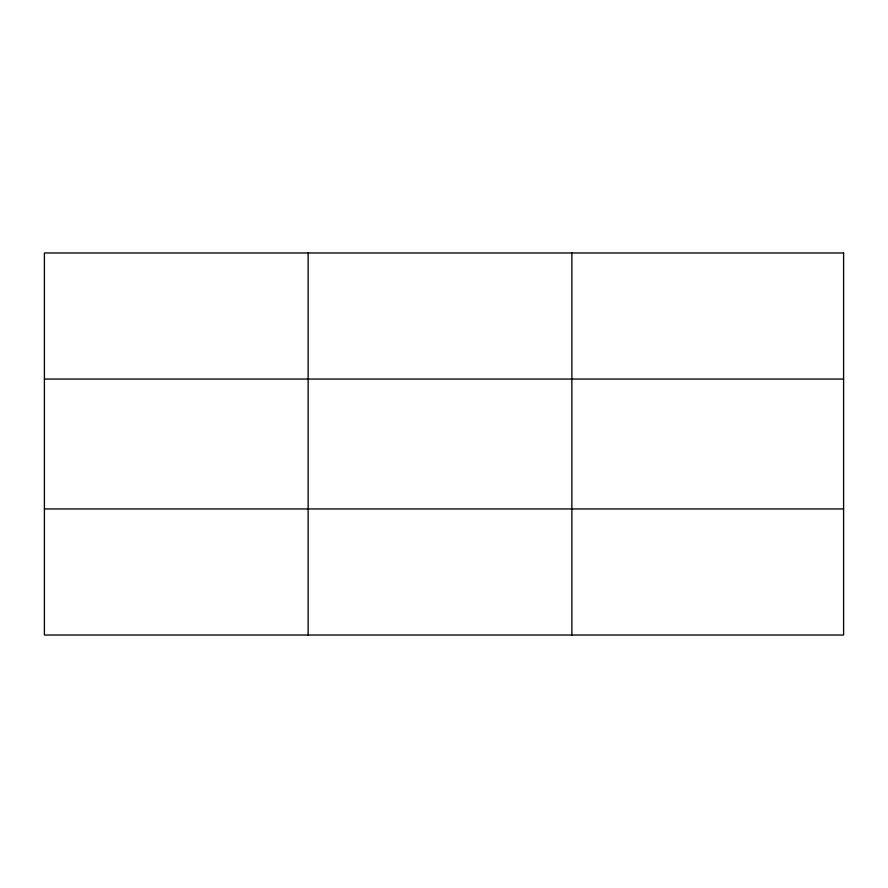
<?xml version="1.0" encoding="UTF-8"?>
<svg xmlns="http://www.w3.org/2000/svg" width="888" height="888" viewBox="0 0 888 888"><rect width="100%" height="100%" fill="white"/><g stroke="black" fill="none" stroke-linecap="round" stroke-linejoin="round"><path stroke-width="1.33" d="M308.136 252.98L308.136 635.02M571.872 252.98L571.872 635.02M44.4 379.054L843.6 379.054M44.4 508.946L843.6 508.946M843.6 252.98L843.6 635.02L44.4 635.02L44.4 252.98L843.6 252.98"/></g></svg>
